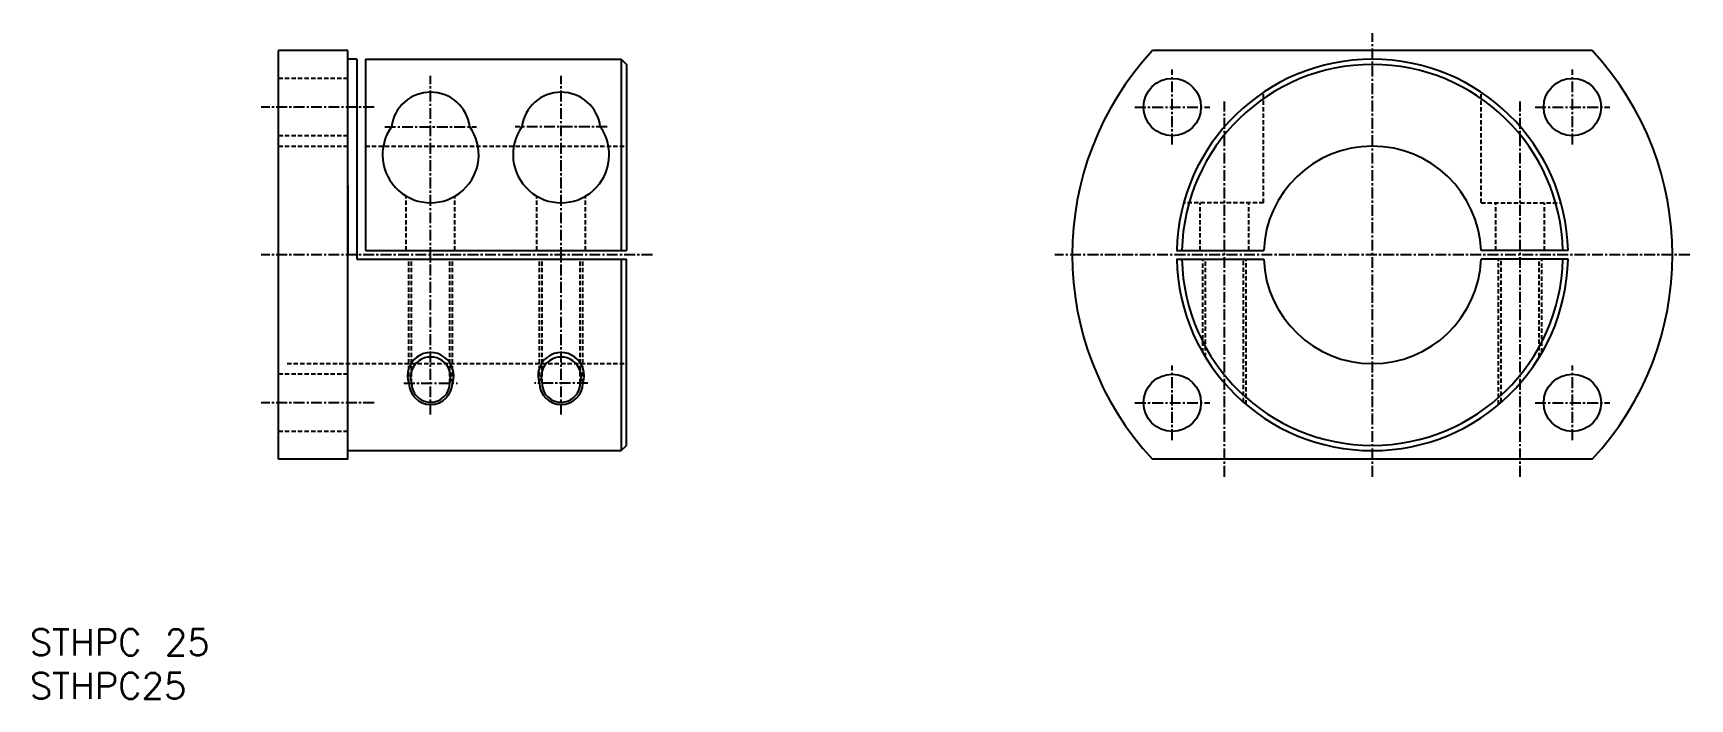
# Model space of a CAD drawing. Extents: x 46 to 236, y 54 to 130.
import ezdxf
from ezdxf.enums import TextEntityAlignment as Align

# ---------------------------------------------------------------- set-up
doc = ezdxf.new("R2010")
doc.units = 0
doc.linetypes.add('CENTER', pattern=[2, 1.25, -0.25, 0.25, -0.25])
doc.linetypes.add('DASHED', pattern=[0.75, 0.5, -0.25])
doc.layers.get('0').update_dxf_attribs({"linetype": 'CONTINUOUS'})
doc.layers.add('CENTER', color=1, linetype='CENTER')
doc.styles.get("Standard").update_dxf_attribs({"font": 'txt.shx', "bigfont": 'bigfont.shx'})

msp = doc.modelspace()

# ---------------------------------------------------------------- linework, layer by layer
at = {"color": 7, "linetype": 'CONTINUOUS'}
for p, q in [((74.04, 81.5), (74.04, 128.5)), ((82.04, 128.5), (74.04, 128.5)), ((82.04, 81.5), (82.04, 128.5)), ((225.06, 128.5), (174.54, 128.5)), ((83.04, 127.5), (82.04, 127.5)), ((83.04, 127.5), (83.04, 104.5)), ((84.04, 127.5), (84.04, 105.5)), ((84.04, 127.5), (113.44, 127.5)), ((113.44, 127.5), (113.44, 105.5)), ((113.44, 127.5), (114.04, 126.9)), ((114.04, 126.9), (114.04, 105.5)), ((82.04, 113), (82.04, 105)), ((82.04, 97), (82.04, 105)), ((84.04, 105.5), (114.04, 105.5)), ((177.3, 105.5), (187.31, 105.5)), ((222.29, 105.5), (212.29, 105.5)), ((83.04, 104.5), (114.04, 104.5)), ((113.44, 104.5), (113.44, 82.5)), ((114.04, 83.1), (114.04, 104.5)), ((177.3, 104.5), (187.31, 104.5)), ((222.29, 104.5), (212.29, 104.5)), ((82.04, 82.5), (113.44, 82.5)), ((113.44, 82.5), (114.04, 83.1)), ((82.04, 81.5), (74.04, 81.5)), ((225.06, 81.5), (174.54, 81.5))]:
    msp.add_line(p, q, dxfattribs=at)
at = {"color": 3, "linetype": 'DASHED'}
for p, q in [((82.04, 125.3), (74.04, 125.3)), ((187.3, 111), (187.3, 123.71)), ((212.3, 111), (212.3, 123.71)), ((82.04, 118.7), (74.04, 118.7)), ((74.04, 117.5), (82.04, 117.5)), ((84.04, 117.5), (114.04, 117.5)), ((88.74, 105.5), (88.74, 111.76)), ((94.34, 105.5), (94.34, 111.76)), ((103.74, 105.5), (103.74, 111.76)), ((109.34, 105.5), (109.34, 111.76)), ((187.3, 111), (178.11, 111)), ((180, 105.5), (180, 111)), ((185.6, 105.5), (185.6, 111)), ((212.3, 111), (221.48, 111)), ((214, 105.5), (214, 111)), ((219.6, 105.5), (219.6, 111)), ((89.04, 90.26), (89.04, 104.5)), ((89.35, 90.26), (89.35, 104.5)), ((93.74, 90.26), (93.74, 104.5)), ((94.04, 90.26), (94.04, 104.5)), ((104.04, 90.26), (104.04, 104.5)), ((104.35, 90.26), (104.35, 104.5)), ((108.74, 90.26), (108.74, 104.5)), ((109.04, 90.26), (109.04, 104.5)), ((180.3, 93.78), (180.3, 104.5)), ((180.61, 93.26), (180.61, 104.5)), ((184.99, 88.06), (184.99, 104.5)), ((185.3, 87.8), (185.3, 104.5)), ((214.3, 87.8), (214.3, 104.5)), ((214.61, 88.06), (214.61, 104.5)), ((218.99, 93.26), (218.99, 104.5)), ((219.3, 93.78), (219.3, 104.5)), ((75.04, 92.5), (114.04, 92.5)), ((82.04, 91.3), (74.04, 91.3)), ((82.04, 84.7), (74.04, 84.7))]:
    msp.add_line(p, q, dxfattribs=at)
at = {"color": 7, "linetype": 'CONTINUOUS'}
for centre in [(176.8, 122), (222.8, 122), (176.8, 88), (222.8, 88)]:
    msp.add_circle(centre, 3.3, dxfattribs=at)
for centre, radius, start, end in [((199.8, 105), 34.5, 137.0657, 222.9343), ((199.8, 105), 34.5, 317.0657, 42.9343), ((199.8, 105), 22.5, 1.2733, 178.7267), ((199.8, 105), 21.9, 1.3082, 178.6918), ((91.54, 119.17), 4.54, 7.1771, 172.8229), ((106.54, 119.17), 4.54, 7.1771, 172.8229), ((91.54, 116.53), 5.53, 144.4887, 35.5113), ((106.54, 116.53), 5.53, 144.4887, 35.5113), ((199.8, 105), 12.5, 2.2924, 177.7076), ((199.8, 105), 22.5, 181.2733, 358.7267), ((199.8, 105), 21.9, 181.3082, 358.6918), ((199.8, 105), 12.5, 182.2924, 357.7076), ((91.54, 90.96), 2.3, 342.3817, 197.6183), ((106.54, 90.96), 2.3, 342.3817, 197.6183), ((91.54, 90.25), 2.19, 179.7735, 0.2265), ((106.54, 90.25), 2.19, 179.7735, 0.2265)]:
    msp.add_arc(centre, radius, start, end, dxfattribs=at)
at = {"color": 3, "linetype": 'CONTINUOUS'}
for centre, radius, start, end in [((91.54, 91.13), 2.65, 340.8525, 199.1475), ((106.54, 91.13), 2.65, 340.8525, 199.1475), ((91.54, 90.3), 2.5, 180.802, 359.198), ((106.54, 90.3), 2.5, 180.802, 359.198)]:
    msp.add_arc(centre, radius, start, end, dxfattribs=at)
at = {"layer": 'CENTER', "color": 1, "linetype": 'CENTER'}
for p, q in [((199.8, 79.5), (199.8, 130.5)), ((176.8, 117.7), (176.8, 126.3)), ((222.8, 117.7), (222.8, 126.3)), ((91.54, 86.64), (91.54, 125.6)), ((106.54, 86.64), (106.54, 125.6)), ((85.04, 122), (72.04, 122)), ((172.5, 122), (181.1, 122)), ((182.8, 79.5), (182.8, 122.64)), ((216.8, 79.5), (216.8, 122.64)), ((218.5, 122), (227.1, 122)), ((86.26, 119.74), (96.83, 119.74)), ((111.83, 119.74), (101.26, 119.74)), ((117.04, 105), (72.04, 105)), ((236.3, 105), (163.3, 105)), ((176.8, 83.7), (176.8, 92.3)), ((222.8, 83.7), (222.8, 92.3)), ((88.47, 90.26), (94.62, 90.26)), ((109.62, 90.26), (103.47, 90.26)), ((85.04, 88), (72.04, 88)), ((172.5, 88), (181.1, 88)), ((218.5, 88), (227.1, 88))]:
    msp.add_line(p, q, dxfattribs=at)

# ---------------------------------------------------------------- texts
at = {"color": 7, "linetype": 'CONTINUOUS'}
for s, p in [('STHPC 25', (45.46, 60.46)), ('STHPC25', (45.46, 55.46))]:
    msp.add_text(s, height=3, dxfattribs=at).set_placement(p, align=Align.MIDDLE_LEFT)

doc.saveas('drawing.dxf')
